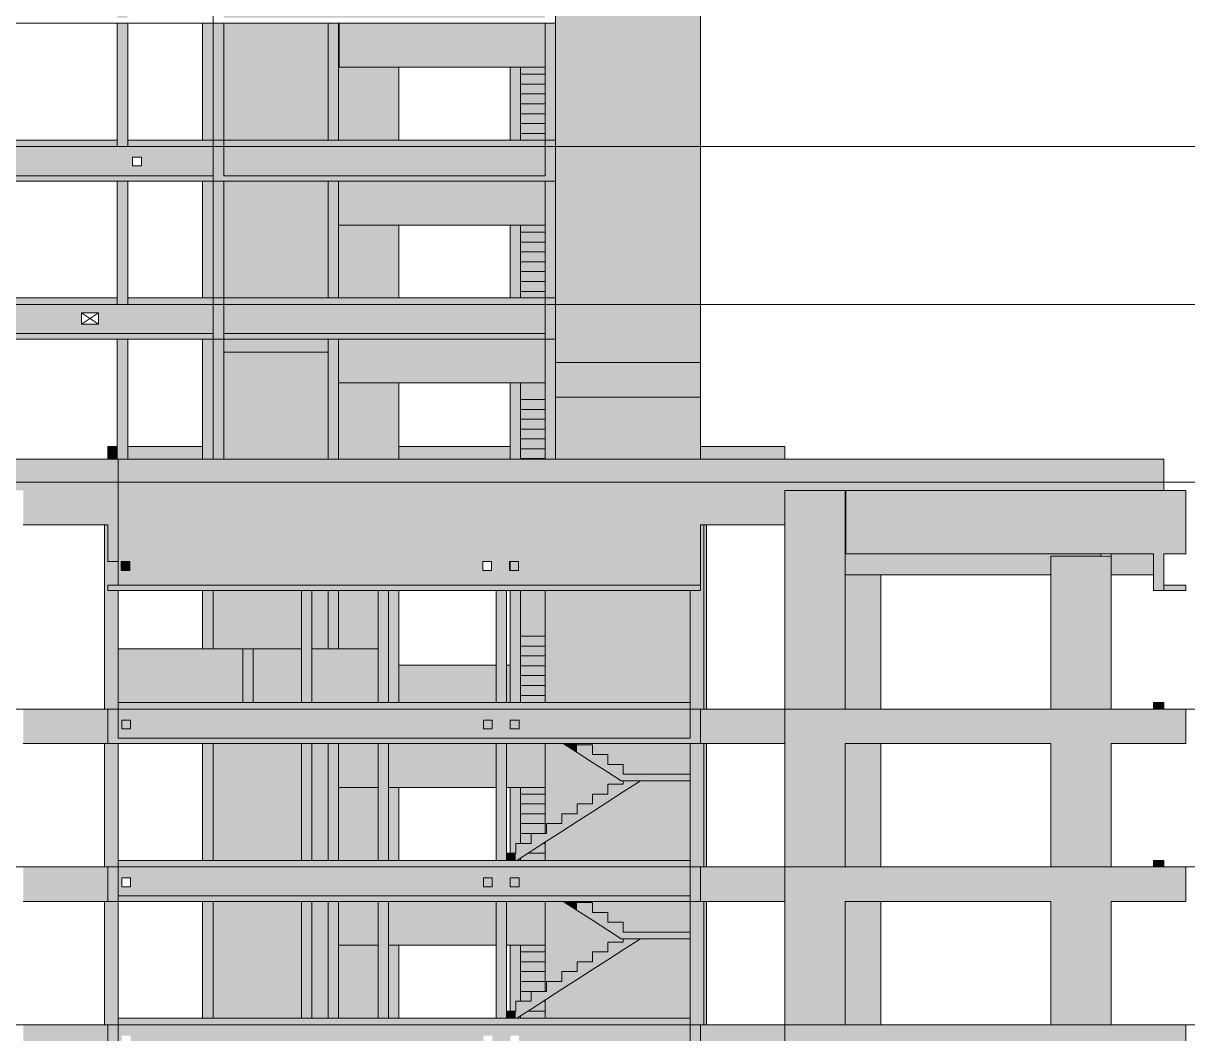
# Model space of a CAD drawing. Header units: centimetres. Extents: x -1095 to 23421, y -520 to 84300.
# Drawn here: x 13813 to 15937, y 75527 to 77370 of the extents above; entities that cross this region are included whole.
import ezdxf

# ---------------------------------------------------------------- set-up
doc = ezdxf.new("R2010")
doc.units = ezdxf.units.CM
doc.linetypes.add('Centro', pattern=[3.175, 0.635, -0.47625, 1.5875, -0.47625])
for name, color, linetype, lineweight in [('A-FLOR', 7, 'Continuous', 9), ('A-FLOR-LEVL', 7, 'Continuous', 9), ('A-GENM', 7, 'Continuous', 18), ('A-WALL', 7, 'Continuous', 9), ('S-BEAM', 7, 'Continuous', 9), ('S-COLS', 7, 'Continuous', 9), ('S-STRS', 7, 'Continuous', 9)]:
    doc.layers.add(name, color=color, linetype=linetype, lineweight=lineweight)

# ---------------------------------------------------------------- blocks, each defined once
blk = doc.blocks.new('PED_FURO_RETANGULAR_R04_2020 _INSTÂNCIA_ - FURO RET-4086664-CT501 - CORTE ESQ_ ATC')
at = {"layer": 'A-GENM', "lineweight": 9}
for p, q in [((-382.8, 76372), (-366.8, 76388)), ((-366.8, 76372), (-382.8, 76388))]:
    blk.add_line(p, q, dxfattribs=at)
blk = doc.blocks.new('PED_FURO_RETANGULAR_R04_2020 _INSTÂNCIA_ - FURO RET-3739772-CT501 - CORTE ESQ_ ATC')
at = {"layer": 'A-GENM', "lineweight": 9}
for p, q in [((-423.840367, 76821), (-454.840367, 76842)), ((-454.840367, 76821), (-423.840367, 76842))]:
    blk.add_line(p, q, dxfattribs=at)

msp = doc.modelspace()

# ---------------------------------------------------------------- hatches: boundary and pattern name
at = {"layer": 'A-FLOR', "true_color": 0xc0c0c0}
for points in [[(13254.74, 77082), (14159.74, 77082), (14159.24, 77092), (13254.74, 77092)], [(14178.74, 77082), (14764.74, 77082), (14764.74, 77092), (14178.74, 77092)], [(13573.24, 76794), (14159.74, 76794), (14159.24, 76804), (13254.74, 76804), (13254.74, 76794), (13415.7, 76794)], [(14764.74, 76794), (14764.74, 76804), (14178.74, 76804), (14178.74, 76794), (14733.02, 76794)], [(13967.24, 76335), (15048.24, 76335), (15048.24, 76345), (13967.24, 76345)], [(15933.24, 76335), (15933.24, 76345), (15893.24, 76345), (15893.24, 76335)], [(14498.24, 76056), (15029.24, 76056), (15029.24, 76066), (13986.24, 76066), (13986.24, 76056), (14479.24, 76056)], [(15029.24, 75768), (15029.24, 75778), (13986.24, 75778), (13986.24, 75768), (15015.3, 75768)]]:
    msp.add_hatch(color=9, dxfattribs=at).paths.add_polyline_path(points, flags=0)
at = {"layer": 'A-WALL', "true_color": 0xc0c0c0}
h = msp.add_hatch(color=9, dxfattribs=at)
h.paths.add_polyline_path([(15104.96, 76575), (15202.24, 76575), (15202.24, 76598), (15048.24, 76598), (15048.24, 76575)], flags=0)
h.paths.add_polyline_path([(14140.24, 76575), (14140.24, 76598), (14003.74, 76597.64), (14003.74, 76575), (14007.68, 76575)], flags=0)
h.paths.add_polyline_path([(14498.24, 76575), (14701.24, 76575), (14701.24, 76598), (14498.24, 76598), (14498.24, 76587.48)], flags=0)
at = {"layer": 'S-BEAM', "true_color": 0xc0c0c0}
h = msp.add_hatch(color=9, dxfattribs=at)
h.paths.add_polyline_path([(14498.24, 77370), (14498.23, 77370), (14389.51, 77370)], flags=0)
h.paths.add_polyline_path([(14356.64, 77380), (14764.74, 77380), (14764.74, 77445), (14178.74, 77445), (14178.74, 77380), (14250.24, 77380)], flags=0)
for points in [[(14498.24, 77290), (14764.74, 77290), (14764.74, 77370), (14389.51, 77370), (14389.51, 77290), (14416.82, 77290)], [(13984.74, 77092), (13984.74, 77157), (13313.74, 77157), (13313.74, 77092), (13980.27, 77092)], [(14178.74, 77082), (14178.74, 77157), (14159.74, 77157), (14159.74, 77082), (14168.45, 77082)], [(14178.74, 77092), (14764.74, 77092), (14764.74, 77157), (14178.74, 77157), (14178.74, 77118.76)], [(14783.74, 77082), (14783.74, 77157), (14764.74, 77157), (14764.74, 77082)], [(14764.74, 77002), (14764.74, 77082), (14388.24, 77082), (14388.24, 77002), (14740.61, 77002)], [(14159.24, 76804), (14159.74, 76804), (14159.24, 76869), (14003.74, 76869), (14003.74, 76804)], [(14175.21, 76794), (14178.74, 76794), (14178.74, 76869), (14159.74, 76869), (14159.74, 76794), (14168.45, 76794)], [(14733.02, 76804), (14764.74, 76804), (14764.74, 76869), (14178.74, 76869), (14178.74, 76804), (14544.83, 76804)], [(14769.75, 76794), (14783.74, 76794), (14783.74, 76869), (14764.74, 76869), (14764.74, 76794)], [(14369.24, 76770), (14369.24, 76794), (14178.74, 76794), (14178.74, 76770), (14356.64, 76770)], [(14498.24, 76714), (14764.74, 76714), (14764.74, 76794), (14388.24, 76794), (14388.24, 76714), (14444.13, 76714)], [(15029.24, 76688), (15029.24, 76751), (14783.74, 76751), (14783.74, 76688), (14921.21, 76688)], [(15048.24, 76688), (15048.24, 76751), (15029.24, 76751), (15029.24, 76688)], [(13984.74, 76575), (13984.74, 76598), (13967.24, 76598), (13967.24, 76575), (13980.27, 76575)], [(13967.24, 76455), (13967.24, 76518), (13986.24, 76518), (13986.24, 76575), (13141.24, 76575), (13141.24, 76518), (13813.24, 76518), (13813.24, 76455)], [(15048.24, 76455), (15202.24, 76455), (15202.24, 76575), (15048.24, 76575), (15048.24, 76518)], [(15313.51, 76402), (15313.51, 76518), (15874.24, 76518), (15874.24, 76575), (15202.24, 76575), (15202.24, 76518), (15312.24, 76518), (15312.24, 76402)], [(15874.24, 76518), (15893.24, 76518), (15893.24, 76575), (15874.24, 76575)], [(13986.24, 76388), (13986.24, 76518), (13967.24, 76518), (13967.24, 76388), (13980.27, 76388)], [(15893.24, 76402), (15933.24, 76402), (15933.24, 76518), (15313.51, 76518), (15313.51, 76402), (15874.24, 76402)], [(14007.68, 76372), (14007.68, 76388), (13991.68, 76388), (13991.68, 76372)], [(15377.24, 76364), (15453.74, 76364), (15453.74, 76402), (15312.24, 76402), (15312.24, 76364)], [(15687.24, 76364), (15687.24, 76398), (15778.24, 76398), (15778.24, 76402), (15453.74, 76402), (15453.74, 76364), (15485.78, 76364)], [(15874.24, 76364), (15874.24, 76402), (15797.24, 76402), (15797.24, 76364), (15862.15, 76364)], [(15893.24, 76335), (15893.24, 76402), (15874.24, 76402), (15874.24, 76335)], [(14213.74, 76131), (14232.74, 76131), (14232.74, 76229), (14213.74, 76229), (14213.74, 76215.67)], [(13967.24, 76056), (13967.24, 76119), (13813.24, 76119), (13813.24, 76056)], [(13980.27, 76056), (13986.24, 76056), (13986.24, 76119), (13967.24, 76119), (13967.24, 76056)], [(15048.24, 76056), (15048.24, 76119), (15029.24, 76119), (15029.24, 76056)], [(15109.4, 76056), (15202.24, 76056), (15202.24, 76119), (15048.24, 76119), (15048.24, 76056), (15059.24, 76056)], [(15312.24, 76056), (15687.24, 76056), (15687.24, 76119), (15312.24, 76119)], [(15797.24, 76056), (15933.24, 76056), (15933.24, 76119), (15797.24, 76119)], [(15893.24, 76119), (15893.24, 76131), (15874.24, 76131), (15874.24, 76119), (15884.8, 76119)], [(15893.24, 75831), (15893.24, 75843), (15874.24, 75843), (15874.24, 75831), (15884.8, 75831)], [(13967.24, 75768), (13967.24, 75831), (13813.24, 75831), (13813.24, 75768), (13858.04, 75768)], [(13986.24, 75768), (13986.24, 75831), (13967.24, 75831), (13967.24, 75768), (13980.27, 75768)], [(15029.24, 75768), (15048.24, 75768), (15048.24, 75831), (15029.24, 75831), (15029.24, 75776.4)], [(15171.44, 75768), (15202.24, 75768), (15202.24, 75831), (15048.24, 75831), (15048.24, 75768), (15109.4, 75768)], [(15312.24, 75768), (15687.24, 75768), (15687.24, 75831), (15312.24, 75831)], [(15797.24, 75768), (15933.24, 75768), (15933.24, 75831), (15797.24, 75831)], [(13967.24, 75480.01), (13967.24, 75543.01), (13813.24, 75543.01), (13813.24, 75480.01), (13858.04, 75480.01)], [(13986.24, 75480.01), (13986.24, 75543.01), (13967.24, 75543.01), (13967.24, 75480.01), (13980.27, 75480.01)], [(15048.24, 75480.01), (15048.24, 75543.01), (15029.24, 75543.01), (15029.24, 75480.01)], [(15109.4, 75480.01), (15202.24, 75480.01), (15202.24, 75543.01), (15048.24, 75543.01), (15048.24, 75480.01), (15079.41, 75480.01)], [(15485.78, 75480.01), (15687.24, 75480.01), (15687.24, 75543.01), (15312.24, 75543.01), (15312.24, 75480.01)], [(15933.24, 75480.01), (15933.24, 75543.01), (15797.24, 75543.01), (15797.24, 75480.01), (15828.04, 75480.01)]]:
    msp.add_hatch(color=9, dxfattribs=at).paths.add_polyline_path(points, flags=0)
h = msp.add_hatch(color=9, dxfattribs=at)
h.paths.add_polyline_path([(14012.62, 77092), (14159.74, 77092), (14159.24, 77157), (14003.74, 77157), (14003.74, 77092), (14006.91, 77092)], flags=0)
h.paths.add_polyline_path([(14028.6, 77110), (14012.6, 77110), (14012.6, 77126), (14028.6, 77126), (14028.6, 77118.76)], flags=0)
h = msp.add_hatch(color=9, dxfattribs=at)
h.paths.add_polyline_path([(13321.6, 76804), (13984.74, 76804), (13984.74, 76869), (13313.74, 76869), (13313.74, 76804)], flags=0)
h.paths.add_polyline_path([(13950.65, 76821), (13919.65, 76821), (13919.65, 76842), (13950.65, 76842), (13950.65, 76821.87)], flags=0)
h = msp.add_hatch(color=9, dxfattribs=at)
h.paths.add_polyline_path([(14369.24, 76345), (15048.24, 76345), (15048.24, 76575), (13986.24, 76575), (13986.24, 76345), (14356.64, 76345)], flags=0)
h.paths.add_polyline_path([(13991.68, 76372), (13991.68, 76388), (14007.68, 76388), (14007.68, 76372)], flags=0)
h.paths.add_polyline_path([(14700.19, 76372), (14700.19, 76388), (14716.19, 76388), (14716.19, 76372)], flags=0)
h.paths.add_polyline_path([(14667.19, 76372), (14651.19, 76372), (14651.19, 76388), (14667.19, 76388), (14667.19, 76375.51)], flags=0)
h = msp.add_hatch(color=9, dxfattribs=at)
h.paths.add_polyline_path([(14008.96, 76083), (14008.96, 76099), (13992.96, 76099), (13992.96, 76083), (13996.31, 76083)], flags=0)
h.paths.add_polyline_path([(14369.24, 76131), (14460.24, 76131), (14460.24, 76229), (14339.74, 76229), (14339.74, 76131), (14361.61, 76131)], flags=0)
h.paths.add_polyline_path([(14084.87, 76131), (14213.74, 76131), (14213.74, 76229), (13986.24, 76229), (13986.24, 76131), (14008.96, 76131)], flags=0)
h.paths.add_polyline_path([(14320.74, 76131), (14320.74, 76229), (14232.74, 76229), (14232.74, 76131)], flags=0)
h = msp.add_hatch(color=9, dxfattribs=at)
h.paths.add_polyline_path([(14672.71, 76131), (14675.74, 76131), (14675.74, 76199), (14498.24, 76199), (14498.24, 76131), (14668.46, 76131)], flags=0)
h.paths.add_polyline_path([(14701.24, 76131), (14701.24, 76199), (14694.74, 76199), (14694.74, 76131)], flags=0)
h = msp.add_hatch(color=9, dxfattribs=at)
h.paths.add_polyline_path([(13987.35, 76066), (15029.24, 76066), (15029.24, 76131), (13986.24, 76131), (13986.24, 76066)], flags=0)
h.paths.add_polyline_path([(14668.46, 76083), (14652.46, 76083), (14652.46, 76099), (14668.46, 76099)], flags=0)
h.paths.add_polyline_path([(14701.46, 76083), (14701.46, 76099), (14717.46, 76099), (14717.46, 76083)], flags=0)
h.paths.add_polyline_path([(13992.96, 76083), (13992.96, 76099), (14008.96, 76099), (14008.96, 76083)], flags=0)
h = msp.add_hatch(color=9, dxfattribs=at)
h.paths.add_polyline_path([(14460.24, 75976), (14460.24, 76056), (14388.24, 76056), (14388.24, 75976), (14410.06, 75976)], flags=0)
h.paths.add_polyline_path([(14675.74, 75976), (14675.74, 76056), (14479.24, 76056), (14479.24, 75976), (14544.83, 75976)], flags=0)
h.paths.add_polyline_path([(14764.74, 75976), (14764.74, 76056), (14694.74, 76056), (14694.74, 75976), (14733.02, 75976)], flags=0)
h.paths.add_polyline_path([(14717.46, 76083), (14717.46, 76099), (14701.46, 76099), (14701.46, 76083)], flags=0)
h.paths.add_polyline_path([(14652.46, 76083), (14668.46, 76083), (14668.46, 76099), (14652.46, 76099), (14652.46, 76084.2)], flags=0)
h = msp.add_hatch(color=9, dxfattribs=at)
h.paths.add_polyline_path([(13987.35, 75778), (15029.24, 75778), (15029.24, 75843), (13986.24, 75843), (13986.24, 75778)], flags=0)
h.paths.add_polyline_path([(14652.46, 75795), (14652.46, 75811), (14668.46, 75811), (14668.46, 75795)], flags=0)
h.paths.add_polyline_path([(14717.46, 75795), (14701.46, 75795), (14701.46, 75811), (14717.46, 75811)], flags=0)
h.paths.add_polyline_path([(13992.96, 75795), (13992.96, 75811), (14008.96, 75811), (14008.96, 75795)], flags=0)
h = msp.add_hatch(color=9, dxfattribs=at)
h.paths.add_polyline_path([(14460.24, 75688), (14460.24, 75768), (14388.24, 75768), (14388.24, 75688), (14410.06, 75688)], flags=0)
h.paths.add_polyline_path([(14764.74, 75688), (14764.74, 75768), (14694.74, 75768), (14694.74, 75688), (14740.61, 75688)], flags=0)
h.paths.add_polyline_path([(14479.24, 75688), (14675.74, 75688), (14675.74, 75768), (14479.24, 75768), (14479.24, 75750.76)], flags=0)
h.paths.add_polyline_path([(14717.46, 75795), (14717.46, 75811), (14701.46, 75811), (14701.46, 75795)], flags=0)
h.paths.add_polyline_path([(14652.46, 75795), (14668.46, 75795), (14668.46, 75811), (14652.46, 75811), (14652.46, 75796.2)], flags=0)
h = msp.add_hatch(color=9, dxfattribs=at)
h.paths.add_polyline_path([(14544.83, 75490.01), (15029.24, 75490.01), (15029.24, 75555.01), (13986.24, 75555.01), (13986.24, 75490.01), (14498.24, 75490.01)], flags=0)
h.paths.add_polyline_path([(14668.46, 75507.01), (14652.46, 75507.01), (14652.46, 75523.01), (14668.46, 75523.01)], flags=0)
h.paths.add_polyline_path([(14701.46, 75507.01), (14701.46, 75523.01), (14717.46, 75523.01), (14717.46, 75507.01)], flags=0)
h.paths.add_polyline_path([(13992.96, 75507.01), (13992.96, 75523.01), (14008.96, 75523.01), (14008.96, 75507.01)], flags=0)
at = {"layer": 'S-COLS', "true_color": 0xc0c0c0}
h = msp.add_hatch(color=9, dxfattribs=at)
h.paths.add_polyline_path([(13984.74, 77145), (14003.74, 77145), (14003.74, 77370), (13984.74, 77370), (13984.74, 77157)], flags=0)
h.paths.add_polyline_path([(13984.74, 77380), (14003.74, 77380.28), (14003.74, 77433), (13984.74, 77433)], flags=0)
for points in [[(14783.74, 77145), (15048.24, 77145), (15048.24, 77433), (14783.74, 77433), (14783.74, 77157)], [(14141.25, 77157), (14159.24, 77157), (14159.24, 77370), (14140.24, 77370), (14140.24, 77157)], [(14159.74, 77157), (14178.74, 77157), (14178.74, 77370), (14159.74, 77370), (14159.74, 77302.37)], [(14387.23, 77157), (14388.24, 77157), (14388.24, 77370), (14369.24, 77370), (14369.24, 77157)], [(14498.24, 77157), (14498.24, 77290), (14389.51, 77290), (14389.51, 77370), (14388.24, 77370), (14388.24, 77157), (14389.51, 77157)], [(14764.74, 77157), (14783.74, 77157), (14783.74, 77370), (14764.74, 77370), (14764.74, 77302.37)], [(14720.24, 77157), (14720.24, 77290), (14701.24, 77290), (14701.24, 77157), (14719.23, 77157)], [(14720.24, 77277), (14764.74, 77277), (14764.74, 77290), (14720.24, 77290)], [(14783.74, 76857), (15048.24, 76857), (15048.24, 77145), (14783.74, 77145), (14783.74, 76869)], [(14158.23, 76869), (14159.24, 76869), (14159.24, 77082), (14140.24, 77082), (14140.24, 76869)], [(14159.74, 76869), (14178.74, 76869), (14178.74, 77082), (14159.74, 77082), (14159.74, 76935.14)], [(14269.24, 76869), (14369.24, 76869), (14369.24, 77082), (14178.74, 77082), (14178.74, 76869), (14263.47, 76869)], [(14369.24, 76869), (14388.24, 76869), (14388.24, 77082), (14369.24, 77082), (14369.24, 76960.06)], [(14764.74, 76869), (14783.74, 76869), (14783.74, 77082), (14764.74, 77082), (14764.74, 76935.14)], [(14498.24, 76869), (14498.24, 77002), (14388.24, 77002), (14388.24, 76869)], [(14701.24, 76869), (14720.24, 76869), (14720.24, 77002), (14701.24, 77002), (14701.24, 76881)], [(14720.24, 76989), (14764.74, 76989), (14764.74, 77002), (14720.24, 77002)], [(14156.67, 76575), (14159.24, 76575), (14159.24, 76794), (14140.24, 76794), (14140.24, 76575)], [(14159.74, 76575), (14178.74, 76575), (14178.74, 76794), (14159.74, 76794), (14159.74, 76751.52)], [(14388.24, 76575), (14388.24, 76794), (14369.24, 76794), (14369.24, 76575)], [(14783.74, 76575), (14783.74, 76794), (14764.74, 76794), (14764.74, 76575), (14769.87, 76575)], [(14498.24, 76575), (14498.24, 76714), (14388.24, 76714), (14388.24, 76575)], [(14720.24, 76575), (14720.24, 76714), (14701.24, 76714), (14701.24, 76575), (14716.19, 76575)], [(14720.24, 76683.56), (14764.74, 76683.56), (14764.74, 76714), (14720.24, 76714)], [(15312.24, 76119), (15312.24, 76518), (15202.24, 76518), (15202.24, 76119)], [(13961.24, 76119), (13986.24, 76119), (13986.24, 76335), (13967.24, 76335), (13967.24, 76345), (13986.24, 76345), (13986.24, 76388), (13967.24, 76388), (13967.24, 76455), (13961.24, 76455), (13961.24, 76135.74)], [(15048.24, 76119), (15054.24, 76119), (15054.24, 76455), (15048.24, 76455), (15048.24, 76335), (15029.24, 76335), (15029.24, 76119)], [(15059.24, 76119), (15059.24, 76455), (15054.24, 76455), (15054.24, 76119)], [(15797.24, 76119), (15797.24, 76398), (15687.24, 76398), (15687.24, 76119)], [(15312.24, 76119), (15377.24, 76119), (15377.24, 76364), (15312.24, 76364), (15312.24, 76219.23)], [(14140.24, 76229), (14159.24, 76229), (14159.24, 76335), (14140.24, 76335)], [(14339.74, 76131), (14339.74, 76335), (14320.74, 76335), (14320.74, 76131), (14338.73, 76131)], [(14379.46, 76229), (14388.24, 76229), (14388.24, 76335), (14369.24, 76335), (14369.24, 76229)], [(14479.24, 76131), (14479.24, 76335), (14460.24, 76335), (14460.24, 76131), (14478.83, 76131)], [(14693.73, 76131), (14694.74, 76131), (14694.74, 76335), (14675.74, 76335), (14675.74, 76131)], [(14720.24, 76252), (14764.74, 76252), (14764.74, 76335), (14720.24, 76335)], [(14921.21, 76131), (15029.24, 76131), (15029.24, 76335), (14764.74, 76335), (14764.74, 76131), (14827.12, 76131)], [(15202.24, 75831), (15312.24, 75831), (15312.24, 76119), (15202.24, 76119)], [(15797.24, 75831), (15797.24, 76119), (15687.24, 76119), (15687.24, 75831)], [(13961.24, 75831), (13986.24, 75831), (13986.24, 76056), (13961.24, 76056), (13961.24, 75847.74)], [(14159.24, 75843), (14159.24, 76056), (14140.24, 76056), (14140.24, 75843), (14141.21, 75843)], [(14338.73, 75843), (14339.74, 75843), (14339.74, 76056), (14320.74, 76056), (14320.74, 75843)], [(14387.27, 75843), (14388.24, 75843), (14388.24, 76056), (14369.24, 76056), (14369.24, 75843)], [(14460.24, 75843), (14479.24, 75843), (14479.24, 76056), (14460.24, 76056), (14460.24, 75976)], [(14693.73, 75843), (14694.74, 75843), (14694.74, 76056), (14675.74, 76056), (14675.74, 75843)], [(15048.24, 75831), (15054.24, 75831), (15054.24, 76056), (15029.24, 76056), (15029.24, 75831)], [(15059.24, 75831), (15059.24, 76056), (15054.24, 76056), (15054.24, 75831)], [(15312.24, 75831), (15377.24, 75831), (15377.24, 76056), (15312.24, 76056), (15312.24, 75963.95)], [(14720.24, 75964), (14764.74, 75964), (14764.74, 75976), (14720.24, 75976)], [(15312.24, 75543.01), (15312.24, 75831), (15202.24, 75831), (15202.24, 75543.01)], [(15687.24, 75543.01), (15797.24, 75543.01), (15797.24, 75831), (15687.24, 75831), (15687.24, 75649.83)], [(13961.24, 75543.01), (13986.24, 75543.01), (13986.24, 75768), (13961.24, 75768), (13961.24, 75559.74)], [(14140.24, 75555.01), (14159.24, 75555.01), (14159.24, 75768), (14140.24, 75768), (14140.24, 75649.83)], [(14320.74, 75555.01), (14339.74, 75555.01), (14339.74, 75768), (14320.74, 75768), (14320.74, 75606.97)], [(14387.23, 75555.01), (14388.24, 75555.01), (14388.24, 75768), (14369.24, 75768), (14369.24, 75555.01)], [(14460.24, 75555.01), (14479.24, 75555.01), (14479.24, 75768), (14460.24, 75768), (14460.24, 75649.83)], [(14675.74, 75555.01), (14694.74, 75555.01), (14694.74, 75768), (14675.74, 75768), (14675.74, 75649.83)], [(15029.24, 75543.01), (15054.24, 75543.01), (15054.24, 75768), (15029.24, 75768), (15029.24, 75555.01)], [(15054.24, 75543.01), (15059.24, 75543.01), (15059.24, 75768), (15054.24, 75768), (15054.24, 75580.5)], [(15312.24, 75543.01), (15377.24, 75543.01), (15377.24, 75768), (15312.24, 75768), (15312.24, 75649.83)], [(14720.24, 75676), (14764.74, 75676), (14764.74, 75688), (14720.24, 75688)], [(15202.24, 75255.01), (15312.24, 75255.01), (15312.24, 75543.01), (15202.24, 75543.01)], [(15797.24, 75255.01), (15797.24, 75543.01), (15687.24, 75543.01), (15687.24, 75255.01)]]:
    msp.add_hatch(color=9, dxfattribs=at).paths.add_polyline_path(points, flags=0)
h = msp.add_hatch(color=9, dxfattribs=at)
h.paths.add_polyline_path([(14159.24, 77157), (14159.74, 77157), (14159.24, 77302.37)], flags=0)
h.paths.add_polyline_path([(14178.74, 77157), (14369.24, 77157), (14369.24, 77370), (14178.74, 77370)], flags=0)
h = msp.add_hatch(color=9, dxfattribs=at)
h.paths.add_polyline_path([(14003.74, 76857), (14003.74, 77082), (13984.74, 77082), (13984.74, 76857)], flags=0)
h.paths.add_polyline_path([(14003.74, 77092), (14003.74, 77145), (13984.74, 77145), (13984.74, 77092)], flags=0)
h = msp.add_hatch(color=9, dxfattribs=at)
h.paths.add_polyline_path([(13984.74, 76575), (14003.74, 76575), (14003.74, 76794), (13984.74, 76794), (13984.74, 76598)], flags=0)
h.paths.add_polyline_path([(13984.74, 76804), (14003.74, 76804), (14003.74, 76857), (13984.74, 76857), (13984.74, 76821)], flags=0)
h = msp.add_hatch(color=9, dxfattribs=at)
h.paths.add_polyline_path([(14921.21, 76575), (15048.24, 76575), (15048.24, 76688), (14783.74, 76688), (14783.74, 76575), (14841.56, 76575)], flags=0)
h.paths.add_polyline_path([(14881.24, 76751), (15048.24, 76751.52), (15048.24, 76857), (14783.74, 76857), (14783.74, 76751)], flags=0)
h = msp.add_hatch(color=9, dxfattribs=at)
h.paths.add_polyline_path([(14159.24, 76575), (14159.74, 76575), (14159.24, 76751.52)], flags=0)
h.paths.add_polyline_path([(14250.24, 76575), (14369.24, 76575), (14369.24, 76770), (14178.74, 76770), (14178.74, 76575)], flags=0)
h = msp.add_hatch(color=9, dxfattribs=at)
h.paths.add_polyline_path([(14701.24, 76131), (14720.24, 76131), (14720.24, 76335), (14701.24, 76335), (14701.24, 76199)], flags=0)
h.paths.add_polyline_path([(14716.19, 76372), (14716.19, 76388), (14701.24, 76388), (14701.24, 76372), (14706.54, 76372)], flags=0)
h = msp.add_hatch(color=9, dxfattribs=at)
h.paths.add_polyline_path([(14320.74, 76229), (14320.74, 76335), (14159.24, 76335), (14159.24, 76229), (14250.24, 76229)], flags=0)
h.paths.add_polyline_path([(14356.64, 76229), (14369.24, 76229), (14369.24, 76335), (14339.74, 76335), (14339.74, 76229)], flags=0)
h = msp.add_hatch(color=9, dxfattribs=at)
h.paths.add_polyline_path([(14479.24, 76131), (14498.24, 76131), (14498.24, 76335), (14479.24, 76335), (14479.24, 76200.68)], flags=0)
h.paths.add_polyline_path([(14388.24, 76229), (14460.24, 76229), (14460.24, 76335), (14388.24, 76335), (14388.24, 76314.32)], flags=0)
h = msp.add_hatch(color=9, dxfattribs=at)
h.paths.add_polyline_path([(14159.24, 75843), (14320.74, 75843), (14320.74, 76056), (14159.24, 76056), (14159.24, 76017.06)], flags=0)
h.paths.add_polyline_path([(14339.74, 75843), (14369.24, 75843), (14369.24, 76056), (14339.74, 76056), (14339.74, 75912.2)], flags=0)
h = msp.add_hatch(color=9, dxfattribs=at)
h.paths.add_polyline_path([(14764.74, 75843), (15029.24, 75843), (15029.24, 75988), (14938.77, 75988), (14764.74, 75876.13), (14764.74, 75859.73)], flags=0)
h.paths.add_polyline_path([(14767.24, 75892), (14767.24, 75910), (14795.24, 75910), (14795.24, 75928), (14823.24, 75928), (14823.24, 75946), (14851.24, 75946), (14851.24, 75964), (14879.24, 75964), (14879.24, 75982), (14907.24, 75982), (14907.24, 75988), (14903.72, 75988), (14797.94, 76056), (14764.74, 76056), (14764.74, 75892)], flags=0)
h.paths.add_polyline_path([(15029.24, 76000), (15029.24, 76056), (14823.24, 76056), (14823.24, 76054), (14851.24, 76054), (14851.24, 76036), (14879.24, 76036), (14879.24, 76018), (14907.24, 76018), (14907.24, 76000), (15001.79, 76000)], flags=0)
h = msp.add_hatch(color=9, dxfattribs=at)
h.paths.add_polyline_path([(14388.24, 75843), (14460.24, 75843), (14460.24, 75976), (14388.24, 75976), (14388.24, 75953.64)], flags=0)
h.paths.add_polyline_path([(14479.24, 75843), (14498.24, 75843), (14498.24, 75976), (14479.24, 75976)], flags=0)
h = msp.add_hatch(color=9, dxfattribs=at)
h.paths.add_polyline_path([(14720.24, 75843), (14720.24, 75847.52), (14713.21, 75843), (14719.23, 75843)], flags=0)
h.paths.add_polyline_path([(14701.24, 75856), (14711.24, 75856), (14711.24, 75874), (14720.24, 75874), (14720.24, 75976), (14701.24, 75976), (14701.24, 75859.73)], flags=0)
h = msp.add_hatch(color=9, dxfattribs=at)
h.paths.add_polyline_path([(14159.24, 75555.01), (14320.74, 75555.01), (14320.74, 75768), (14159.24, 75768), (14159.24, 75649.83)], flags=0)
h.paths.add_polyline_path([(14339.74, 75555.01), (14369.24, 75555.01), (14369.24, 75768), (14339.74, 75768), (14339.74, 75624.2)], flags=0)
h = msp.add_hatch(color=9, dxfattribs=at)
h.paths.add_polyline_path([(14764.74, 75555.01), (15029.24, 75555.01), (15029.24, 75700), (14938.77, 75700), (14764.74, 75588.13), (14764.74, 75571.74)], flags=0)
h.paths.add_polyline_path([(14764.74, 75604), (14767.24, 75604), (14767.24, 75622), (14795.24, 75622), (14795.24, 75640), (14823.24, 75640), (14823.24, 75658), (14851.24, 75658), (14851.24, 75676), (14879.24, 75676), (14879.24, 75694), (14907.24, 75694), (14907.24, 75700), (14903.72, 75700), (14797.94, 75768), (14764.74, 75768), (14764.74, 75607.74)], flags=0)
h.paths.add_polyline_path([(14964.62, 75712), (15029.24, 75712), (15029.24, 75768), (14823.24, 75768), (14823.24, 75766), (14851.24, 75766), (14851.24, 75748), (14879.24, 75748), (14879.24, 75730), (14907.24, 75730), (14907.24, 75712), (14921.21, 75712)], flags=0)
h = msp.add_hatch(color=9, dxfattribs=at)
h.paths.add_polyline_path([(14460.24, 75555.01), (14460.24, 75688), (14388.24, 75688), (14388.24, 75555.01)], flags=0)
h.paths.add_polyline_path([(14498.24, 75555.01), (14498.24, 75688), (14479.24, 75688), (14479.24, 75555.01)], flags=0)
h = msp.add_hatch(color=9, dxfattribs=at)
h.paths.add_polyline_path([(14717.46, 75555.01), (14720.24, 75555.01), (14720.24, 75559.52), (14713.21, 75555.01)], flags=0)
h.paths.add_polyline_path([(14701.46, 75568), (14711.24, 75568), (14711.24, 75586), (14720.24, 75586), (14720.24, 75688), (14701.24, 75688), (14701.24, 75568)], flags=0)
at = {"layer": 'S-STRS', "true_color": 0xc0c0c0}
for points in [[(14764.74, 77259), (14764.74, 77277), (14720.24, 77277), (14720.24, 77259), (14733.02, 77259)], [(14733.02, 77241), (14764.74, 77241), (14764.74, 77259), (14720.24, 77259), (14720.24, 77241)], [(14733.02, 77223), (14764.74, 77223), (14764.74, 77241), (14720.24, 77241), (14720.24, 77223)], [(14733.02, 77205), (14764.74, 77205), (14764.74, 77223), (14720.24, 77223), (14720.24, 77205)], [(14733.02, 77187), (14764.74, 77187), (14764.74, 77205), (14720.24, 77205), (14720.24, 77187)], [(14733.02, 77169), (14764.74, 77169), (14764.74, 77187), (14720.24, 77187), (14720.24, 77169)], [(14733.02, 77157), (14764.74, 77157), (14764.74, 77169), (14720.24, 77169), (14720.24, 77157)], [(14764.74, 76971), (14764.74, 76989), (14720.24, 76989), (14720.24, 76971), (14733.02, 76971)], [(14720.24, 76953), (14764.74, 76953), (14764.74, 76971), (14720.24, 76971)], [(14733.02, 76935), (14764.74, 76935.14), (14764.74, 76953), (14720.24, 76953), (14720.24, 76935)], [(14733.02, 76917), (14764.74, 76917), (14764.74, 76935), (14720.24, 76935), (14720.24, 76917)], [(14733.02, 76899), (14764.74, 76899), (14764.74, 76917), (14720.24, 76917), (14720.24, 76899)], [(14733.02, 76881), (14764.74, 76881), (14764.74, 76899), (14720.24, 76899), (14720.24, 76881)], [(14733.02, 76869), (14764.74, 76869), (14764.74, 76881), (14720.24, 76881), (14720.24, 76869)], [(14764.74, 76665.61), (14764.74, 76683.56), (14720.24, 76683.56), (14720.24, 76665.61), (14733.02, 76665.61)], [(14733.02, 76647.67), (14764.74, 76647.67), (14764.74, 76665.61), (14720.24, 76665.61), (14720.24, 76647.67)], [(14733.02, 76629.72), (14764.74, 76629.72), (14764.74, 76647.67), (14720.24, 76647.67), (14720.24, 76629.72)], [(14733.02, 76611.78), (14764.74, 76611.78), (14764.74, 76629.72), (14720.24, 76629.72), (14720.24, 76611.78)], [(14720.24, 76593.83), (14764.74, 76593.83), (14764.74, 76611.78), (14720.24, 76611.78)], [(14764.74, 76575.89), (14764.74, 76593.83), (14720.24, 76593.83), (14720.24, 76575.89), (14733.02, 76575.89)], [(14764.74, 76575), (14764.74, 76575.89), (14720.24, 76575.89), (14720.24, 76575), (14733.02, 76575)], [(14720.24, 76234), (14764.74, 76234), (14764.74, 76252), (14720.24, 76252)], [(14764.74, 76216), (14764.74, 76234), (14720.24, 76234), (14720.24, 76216), (14733.02, 76216)], [(14764.74, 76198), (14764.74, 76216), (14720.24, 76216), (14720.24, 76198), (14733.02, 76198)], [(14764.74, 76180), (14764.74, 76198), (14720.24, 76198), (14720.24, 76180), (14756.48, 76180)], [(14764.74, 76162), (14764.74, 76180), (14720.24, 76180), (14720.24, 76162), (14745.79, 76162)], [(14764.74, 76144), (14764.74, 76162), (14720.24, 76162), (14720.24, 76144), (14735.09, 76144)], [(14727.37, 76131), (14764.74, 76131), (14764.74, 76144), (14720.24, 76144), (14720.24, 76131)], [(14823.24, 76039.73), (14823.24, 76056), (14797.94, 76056), (14801.05, 76054)], [(14851.24, 76021.73), (14851.24, 76054), (14823.24, 76054), (14823.24, 76039.73), (14827.12, 76037.24)], [(14879.24, 76003.73), (14879.24, 76036), (14851.24, 76036), (14851.24, 76021.73), (14858.51, 76017.06)], [(14903.72, 75988), (14907.24, 75988), (14907.24, 76018), (14879.24, 76018), (14879.24, 76003.73), (14885.05, 76000)], [(14995.91, 75988), (15029.24, 75988), (15029.24, 76000), (14907.24, 76000), (14907.24, 75988), (14989.24, 75988)], [(14907.24, 75967.73), (14938.77, 75988), (14907.24, 75988), (14907.24, 75982)], [(14764.74, 75946), (14764.74, 75964), (14720.24, 75964), (14720.24, 75946), (14733.02, 75946)], [(14851.24, 75931.73), (14879.24, 75949.73), (14879.24, 75964), (14851.24, 75964), (14851.24, 75946)], [(14879.24, 75949.73), (14907.24, 75967.73), (14907.24, 75982), (14879.24, 75982), (14879.24, 75964)], [(14733.02, 75928), (14764.74, 75928), (14764.74, 75946), (14720.24, 75946), (14720.24, 75928)], [(14823.24, 75913.73), (14851.24, 75931.73), (14851.24, 75946), (14823.24, 75946), (14823.24, 75928)], [(14733.02, 75910), (14764.74, 75910), (14764.74, 75928), (14720.24, 75928), (14720.24, 75910)], [(14795.24, 75895.73), (14823.24, 75913.73), (14823.24, 75928), (14795.24, 75928), (14795.24, 75910)], [(14733.02, 75892), (14764.74, 75892), (14764.74, 75910), (14720.24, 75910), (14720.24, 75892)], [(14767.24, 75877.73), (14795.24, 75895.73), (14795.24, 75910), (14767.24, 75910), (14767.24, 75892)], [(14739.24, 75859.73), (14767.24, 75877.73), (14767.24, 75892), (14739.24, 75892), (14739.24, 75874)], [(14713.21, 75843), (14739.24, 75859.73), (14739.24, 75874), (14711.24, 75874), (14711.24, 75843)], [(14739.24, 75856), (14764.74, 75856), (14764.74, 75874), (14761.43, 75874), (14733.43, 75856)], [(14701.24, 75843), (14711.24, 75843), (14711.24, 75856), (14694.74, 75856), (14694.74, 75843)], [(14720.24, 75843), (14764.74, 75843), (14764.74, 75856), (14733.02, 75855.74), (14720.24, 75847.52)], [(14823.24, 75751.74), (14823.24, 75768), (14797.94, 75768)], [(14851.24, 75733.74), (14851.24, 75766), (14823.24, 75766), (14823.24, 75751.74), (14827.12, 75749.24)], [(14879.24, 75715.74), (14879.24, 75748), (14851.24, 75748), (14851.24, 75733.74), (14856.47, 75730.37)], [(14903.72, 75700), (14907.24, 75700), (14907.24, 75730), (14879.24, 75730), (14879.24, 75715.74), (14885.05, 75712)], [(14921.21, 75700), (15029.24, 75700), (15029.24, 75712), (14907.24, 75712), (14907.24, 75700)], [(14879.24, 75661.74), (14907.24, 75679.74), (14907.24, 75694), (14879.24, 75694), (14879.24, 75676)], [(14907.24, 75679.74), (14938.77, 75700), (14907.24, 75700), (14907.24, 75694)], [(14764.74, 75658), (14764.74, 75676), (14720.24, 75676), (14720.24, 75658), (14733.02, 75658)], [(14851.24, 75643.74), (14879.24, 75661.74), (14879.24, 75676), (14851.24, 75676), (14851.24, 75649.83)], [(14764.74, 75640), (14764.74, 75658), (14720.24, 75658), (14720.24, 75640), (14733.02, 75640)], [(14823.24, 75625.74), (14851.24, 75643.74), (14851.24, 75658), (14823.24, 75658), (14823.24, 75640)], [(14733.02, 75622), (14764.74, 75622), (14764.74, 75640), (14720.24, 75640), (14720.24, 75622)], [(14795.24, 75607.74), (14823.24, 75625.74), (14823.24, 75640), (14795.24, 75640), (14795.24, 75622)], [(14733.02, 75604), (14764.74, 75604), (14764.74, 75622), (14720.24, 75622), (14720.24, 75604)], [(14739.24, 75571.74), (14767.24, 75589.74), (14767.24, 75604), (14739.24, 75604), (14739.24, 75586)], [(14767.24, 75589.74), (14795.24, 75607.74), (14795.24, 75622), (14767.24, 75622), (14767.24, 75604)], [(14711.24, 75555.01), (14713.21, 75555.01), (14739.24, 75571.74), (14739.24, 75586), (14711.24, 75586), (14711.24, 75568)], [(14746.57, 75568), (14764.74, 75568), (14764.74, 75586), (14761.43, 75586), (14733.43, 75568), (14739.24, 75568)], [(14708.76, 75555.01), (14711.24, 75555.01), (14711.24, 75568), (14694.74, 75568), (14694.74, 75555.01), (14701.46, 75555.01)], [(14720.24, 75555.01), (14764.74, 75555.01), (14764.74, 75568), (14733.02, 75567.74), (14720.24, 75559.52)]]:
    msp.add_hatch(color=9, dxfattribs=at).paths.add_polyline_path(points, flags=0)
h = msp.add_hatch(color=9, dxfattribs=at)
h.paths.add_polyline_path([(14739.24, 75874), (14739.24, 75892), (14720.24, 75892), (14720.24, 75874), (14733.02, 75874)], flags=0)
h.paths.add_polyline_path([(14761.43, 75874), (14764.74, 75874), (14764.74, 75876.13)], flags=0)
h = msp.add_hatch(color=9, dxfattribs=at)
h.paths.add_polyline_path([(14733.02, 75586), (14739.24, 75586), (14739.24, 75604), (14720.24, 75604), (14720.24, 75586)], flags=0)
h.paths.add_polyline_path([(14764.74, 75586), (14764.74, 75588.13), (14761.43, 75586)], flags=0)

# ---------------------------------------------------------------- linework, layer by layer
at = {"layer": 'A-FLOR'}
for p, q in [((14159.74, 77370), (13254.74, 77370)), ((14764.74, 77370), (14178.74, 77370)), ((13254.74, 77092), (14159.74, 77092)), ((14178.74, 77092), (14764.74, 77092)), ((14159.74, 77082), (13254.74, 77082)), ((14764.74, 77082), (14178.74, 77082)), ((13254.74, 76804), (14159.74, 76804)), ((14159.74, 76794), (13254.74, 76794)), ((14178.74, 76804), (14764.74, 76804)), ((14178.74, 76804), (14178.74, 76794)), ((14764.74, 76794), (14178.74, 76794)), ((14764.74, 76804), (14764.74, 76794)), ((13967.24, 76345), (15048.24, 76345)), ((13967.24, 76335), (13967.24, 76345)), ((15048.24, 76345), (15048.24, 76335)), ((15893.24, 76345), (15933.24, 76345)), ((15933.24, 76345), (15933.24, 76335)), ((15048.24, 76335), (13967.24, 76335)), ((15933.24, 76335), (15893.24, 76335)), ((13986.24, 76066), (15029.24, 76066)), ((15029.24, 76056), (13986.24, 76056)), ((13986.24, 75778), (15029.24, 75778)), ((15029.24, 75768), (13986.24, 75768))]:
    msp.add_line(p, q, dxfattribs=at)
at = {"layer": 'A-FLOR-LEVL', "linetype": 'Centro'}
for p, q in [((12850.49, 77145), (16649.08, 77145)), ((12850.49, 76857), (16649.08, 76857)), ((12850.49, 76533), (16649.08, 76533)), ((12850.49, 76119), (16649.08, 76119)), ((12850.49, 75831), (16649.08, 75831)), ((12850.49, 75543.01), (16649.08, 75543.01))]:
    msp.add_line(p, q, dxfattribs=at)
at = {"layer": 'A-WALL'}
for p, q in [((14140.24, 76598), (14003.74, 76598)), ((14701.24, 76598), (14498.24, 76598)), ((15202.24, 76598), (15048.24, 76598)), ((15202.24, 76575), (15202.24, 76598))]:
    msp.add_line(p, q, dxfattribs=at)
at = {"layer": 'S-BEAM'}
for p, q in [((14159.74, 77445), (14159.74, 77370)), ((14783.74, 77370), (14783.74, 77445)), ((14159.74, 77370), (14178.74, 77370)), ((14389.51, 77290), (14389.51, 77370)), ((14764.74, 77370), (14783.74, 77370)), ((14389.51, 77290), (14764.74, 77290)), ((13313.74, 77157), (13984.74, 77157)), ((13984.74, 77157), (13984.74, 77145)), ((14003.74, 77157), (14003.74, 77145)), ((14003.74, 77157), (14159.74, 77157)), ((14178.74, 77157), (14159.74, 77157)), ((14159.74, 77157), (14159.74, 77082)), ((14178.74, 77157), (14764.74, 77157)), ((14178.74, 77092), (14178.74, 77157)), ((14783.74, 77157), (14764.74, 77157)), ((14764.74, 77157), (14764.74, 77092)), ((14783.74, 77082), (14783.74, 77157)), ((14012.6, 77126), (14028.6, 77126)), ((14012.6, 77110), (14012.6, 77126)), ((14028.6, 77110), (14012.6, 77110)), ((14028.6, 77126), (14028.6, 77110)), ((14159.74, 77082), (14178.74, 77082)), ((14764.74, 77082), (14783.74, 77082)), ((14388.24, 77002), (14764.74, 77002)), ((13984.74, 76869), (13313.74, 76869)), ((13984.74, 76869), (13984.74, 76857)), ((14003.74, 76869), (14159.74, 76869)), ((14003.74, 76869), (14003.74, 76857)), ((14178.74, 76869), (14159.74, 76869)), ((14159.74, 76869), (14159.74, 76794)), ((14178.74, 76869), (14764.74, 76869)), ((14178.74, 76804), (14178.74, 76869)), ((14783.74, 76869), (14764.74, 76869)), ((14764.74, 76869), (14764.74, 76804)), ((14783.74, 76794), (14783.74, 76869)), ((13919.65, 76842), (13950.65, 76842)), ((13919.65, 76821), (13919.65, 76842)), ((13950.65, 76842), (13950.65, 76821)), ((13950.65, 76821), (13919.65, 76821)), ((14159.24, 76794), (14159.24, 76770)), ((14159.74, 76794), (14178.74, 76794)), ((14178.74, 76794), (14178.74, 76804)), ((14369.24, 76770), (14369.24, 76794)), ((14764.74, 76804), (14764.74, 76794)), ((14764.74, 76794), (14783.74, 76794)), ((14178.74, 76770), (14369.24, 76770)), ((14783.74, 76751), (15029.24, 76751)), ((15029.24, 76751), (15048.24, 76751)), ((15048.24, 76751), (15048.24, 76688)), ((14388.24, 76714), (14764.74, 76714)), ((15029.24, 76688), (14783.74, 76688)), ((15048.24, 76688), (15029.24, 76688)), ((13984.74, 76598), (13967.24, 76598)), ((13967.24, 76598), (13967.24, 76575)), ((13141.24, 76575), (13986.24, 76575)), ((13986.24, 76575), (15048.24, 76575)), ((13986.24, 76575), (13986.24, 76345)), ((13986.24, 76518), (13986.24, 76575)), ((15048.24, 76575), (15202.24, 76575)), ((15202.24, 76575), (15874.24, 76575)), ((15874.24, 76575), (15893.24, 76575)), ((15893.24, 76575), (15893.24, 76518)), ((13986.24, 76388), (13986.24, 76518)), ((15313.51, 76402), (15313.51, 76518)), ((15313.51, 76518), (15933.24, 76518)), ((15933.24, 76518), (15933.24, 76402)), ((13967.24, 76455), (13813.24, 76455)), ((13967.24, 76455), (13967.24, 76388)), ((15048.24, 76345), (15048.24, 76455)), ((15048.24, 76455), (15202.24, 76455)), ((13967.24, 76388), (13986.24, 76388)), ((13991.68, 76388), (14007.68, 76388)), ((13991.68, 76372), (13991.68, 76388)), ((14007.68, 76388), (14007.68, 76372)), ((14651.19, 76388), (14667.19, 76388)), ((14651.19, 76372), (14651.19, 76388)), ((14667.19, 76388), (14667.19, 76372)), ((14700.19, 76388), (14716.19, 76388)), ((14700.19, 76372), (14700.19, 76388)), ((14716.19, 76388), (14716.19, 76372)), ((15312.24, 76402), (15313.51, 76402)), ((15313.51, 76402), (15874.24, 76402)), ((15778.24, 76402), (15778.24, 76398)), ((15797.24, 76402), (15797.24, 76398)), ((15874.24, 76335), (15874.24, 76402)), ((15893.24, 76402), (15933.24, 76402)), ((15893.24, 76402), (15893.24, 76335)), ((14007.68, 76372), (13991.68, 76372)), ((14667.19, 76372), (14651.19, 76372)), ((14716.19, 76372), (14700.19, 76372)), ((15312.24, 76364), (15453.74, 76364)), ((15453.74, 76364), (15687.24, 76364)), ((15797.24, 76364), (15874.24, 76364)), ((15893.24, 76335), (15874.24, 76335)), ((13986.24, 76229), (14213.74, 76229)), ((14232.74, 76229), (14213.74, 76229)), ((14213.74, 76229), (14213.74, 76131)), ((14232.74, 76229), (14320.74, 76229)), ((14232.74, 76131), (14232.74, 76229)), ((14339.74, 76229), (14460.24, 76229)), ((14498.24, 76199), (14675.74, 76199)), ((14694.74, 76199), (14701.24, 76199)), ((13813.24, 76119), (13967.24, 76119)), ((13986.24, 76119), (13967.24, 76119)), ((13967.24, 76119), (13967.24, 76056)), ((13986.24, 76119), (13986.24, 76131)), ((13986.24, 76131), (15029.24, 76131)), ((13986.24, 76066), (13986.24, 76119)), ((15029.24, 76131), (15029.24, 76119)), ((15048.24, 76119), (15029.24, 76119)), ((15029.24, 76119), (15029.24, 76066)), ((15048.24, 76056), (15048.24, 76119)), ((15048.24, 76119), (15202.24, 76119)), ((15312.24, 76119), (15687.24, 76119)), ((15797.24, 76119), (15933.24, 76119)), ((15893.24, 76131), (15874.24, 76131)), ((15874.24, 76131), (15874.24, 76119)), ((15893.24, 76119), (15893.24, 76131)), ((15933.24, 76119), (15933.24, 76056)), ((13992.96, 76099), (14008.96, 76099)), ((13992.96, 76083), (13992.96, 76099)), ((14008.96, 76099), (14008.96, 76083)), ((14652.46, 76099), (14668.46, 76099)), ((14652.46, 76083), (14652.46, 76099)), ((14668.46, 76099), (14668.46, 76083)), ((14701.46, 76099), (14717.46, 76099)), ((14701.46, 76083), (14701.46, 76099)), ((14717.46, 76099), (14717.46, 76083)), ((14008.96, 76083), (13992.96, 76083)), ((14668.46, 76083), (14652.46, 76083)), ((14717.46, 76083), (14701.46, 76083)), ((13813.24, 76056), (13967.24, 76056)), ((13967.24, 76056), (13986.24, 76056)), ((15029.24, 76056), (15048.24, 76056)), ((15048.24, 76056), (15202.24, 76056)), ((15312.24, 76056), (15687.24, 76056)), ((15797.24, 76056), (15933.24, 76056)), ((14388.24, 75976), (14460.24, 75976)), ((14479.24, 75976), (14675.74, 75976)), ((14694.74, 75976), (14764.74, 75976)), ((13986.24, 75831), (13986.24, 75843)), ((13986.24, 75843), (15029.24, 75843)), ((15029.24, 75843), (15029.24, 75831)), ((15893.24, 75843), (15874.24, 75843)), ((15874.24, 75843), (15874.24, 75831)), ((15893.24, 75831), (15893.24, 75843)), ((13813.24, 75831), (13967.24, 75831)), ((13986.24, 75831), (13967.24, 75831)), ((13967.24, 75831), (13967.24, 75768)), ((13986.24, 75778), (13986.24, 75831)), ((15048.24, 75831), (15029.24, 75831)), ((15029.24, 75831), (15029.24, 75778)), ((15048.24, 75768), (15048.24, 75831)), ((15048.24, 75831), (15202.24, 75831)), ((15312.24, 75831), (15687.24, 75831)), ((15797.24, 75831), (15933.24, 75831)), ((15933.24, 75831), (15933.24, 75768)), ((13992.96, 75811), (14008.96, 75811)), ((13992.96, 75795), (13992.96, 75811)), ((14008.96, 75795), (13992.96, 75795)), ((14008.96, 75811), (14008.96, 75795)), ((14652.46, 75811), (14668.46, 75811)), ((14652.46, 75795), (14652.46, 75811)), ((14668.46, 75795), (14652.46, 75795)), ((14668.46, 75811), (14668.46, 75795)), ((14701.46, 75811), (14717.46, 75811)), ((14701.46, 75795), (14701.46, 75811)), ((14717.46, 75795), (14701.46, 75795)), ((14717.46, 75811), (14717.46, 75795)), ((13986.24, 75768), (13986.24, 75778)), ((15029.24, 75778), (15029.24, 75768)), ((13813.24, 75768), (13967.24, 75768)), ((13967.24, 75768), (13986.24, 75768)), ((15029.24, 75768), (15048.24, 75768)), ((15048.24, 75768), (15202.24, 75768)), ((15312.24, 75768), (15687.24, 75768)), ((15797.24, 75768), (15933.24, 75768)), ((14388.24, 75688), (14460.24, 75688)), ((14479.24, 75688), (14675.74, 75688)), ((14694.74, 75688), (14764.74, 75688)), ((13813.24, 75543.01), (13967.24, 75543.01)), ((13986.24, 75543.01), (13967.24, 75543.01)), ((13967.24, 75543.01), (13967.24, 75480.01)), ((13986.24, 75543.01), (13986.24, 75555.01)), ((13986.24, 75555.01), (15029.24, 75555.01)), ((13986.24, 75490.01), (13986.24, 75543.01)), ((15029.24, 75555.01), (15029.24, 75543.01)), ((15048.24, 75543.01), (15029.24, 75543.01)), ((15029.24, 75543.01), (15029.24, 75490.01)), ((15048.24, 75480.01), (15048.24, 75543.01)), ((15048.24, 75543.01), (15202.24, 75543.01)), ((15312.24, 75543.01), (15687.24, 75543.01)), ((15797.24, 75543.01), (15933.24, 75543.01)), ((15933.24, 75543.01), (15933.24, 75480.01))]:
    msp.add_line(p, q, dxfattribs=at)
at = {"layer": 'S-COLS'}
for p, q in [((15048.24, 77433), (15048.24, 77145)), ((13984.74, 77370), (13984.74, 77145)), ((14003.74, 77145), (14003.74, 77370)), ((14140.24, 77370), (14140.24, 77157)), ((14159.24, 77370), (14159.24, 77157)), ((14159.74, 77370), (14159.74, 77157)), ((14178.74, 77370), (14178.74, 77157)), ((14369.24, 77370), (14369.24, 77157)), ((14388.24, 77370), (14388.24, 77157)), ((14764.74, 77370), (14764.74, 77157)), ((14783.74, 77157), (14783.74, 77370)), ((14498.24, 77290), (14498.24, 77157)), ((14701.24, 77290), (14701.24, 77157)), ((14720.24, 77290), (14720.24, 77205)), ((14003.74, 77145), (13984.74, 77145)), ((14003.74, 77145), (13984.74, 77145)), ((15048.24, 77145), (14783.74, 77145)), ((15048.24, 77145), (14783.74, 77145)), ((15048.24, 77145), (15048.24, 76857)), ((13984.74, 77082), (13984.74, 76857)), ((14003.74, 76857), (14003.74, 77082)), ((14140.24, 77082), (14140.24, 76869)), ((14159.24, 77082), (14159.24, 76868.96)), ((14159.74, 77082), (14159.74, 76869)), ((14178.74, 77082), (14178.74, 76869)), ((14369.24, 77082), (14369.24, 76869)), ((14388.24, 77082), (14388.24, 76869)), ((14764.74, 77082), (14764.74, 76869)), ((14783.74, 76869), (14783.74, 77082)), ((14498.24, 77002), (14498.24, 76869)), ((14701.24, 77002), (14701.24, 76869)), ((14720.24, 77002), (14720.24, 76917)), ((14003.74, 76857), (13984.74, 76857)), ((14003.74, 76857), (13984.74, 76857)), ((15048.24, 76857), (14783.74, 76857)), ((15048.24, 76857), (14783.74, 76857)), ((15048.24, 76857), (15048.24, 76751)), ((13984.74, 76794), (13984.74, 76575)), ((14003.74, 76575), (14003.74, 76794)), ((14140.24, 76794), (14140.24, 76575)), ((14159.24, 76794), (14159.24, 76575)), ((14159.74, 76794), (14159.74, 76575)), ((14178.74, 76794), (14178.74, 76575)), ((14369.24, 76794), (14369.24, 76575)), ((14388.24, 76794), (14388.24, 76575)), ((14764.74, 76794), (14764.74, 76575)), ((14783.74, 76575), (14783.74, 76794)), ((14498.24, 76714), (14498.24, 76575)), ((14701.24, 76714), (14701.24, 76575)), ((14720.24, 76714), (14720.24, 76611.78)), ((15048.24, 76688), (15048.24, 76575)), ((15202.24, 76518), (15202.24, 76119)), ((15312.24, 76518), (15202.24, 76518)), ((15312.24, 76119), (15312.24, 76518)), ((13961.24, 76455), (13961.24, 76119)), ((15054.24, 76119), (15054.24, 76455)), ((15059.24, 76119), (15059.24, 76455)), ((14701.24, 76388), (14701.24, 76371.89)), ((15687.24, 76398), (15687.24, 76119)), ((15797.24, 76398), (15687.24, 76398)), ((15797.24, 76119), (15797.24, 76398)), ((15377.24, 76119), (15377.24, 76364)), ((13986.24, 76131), (13986.24, 76335)), ((14140.24, 76335), (14140.24, 76229)), ((14159.24, 76335), (14159.24, 76229)), ((14320.74, 76335), (14320.74, 76131)), ((14339.74, 76131), (14339.74, 76335)), ((14369.24, 76335), (14369.24, 76229)), ((14388.24, 76335), (14388.24, 76229)), ((14460.24, 76335), (14460.24, 76131)), ((14479.24, 76131), (14479.24, 76335)), ((14498.24, 76335), (14498.24, 76131)), ((14675.74, 76335), (14675.74, 76131)), ((14694.74, 76131), (14694.74, 76335)), ((14701.24, 76335), (14701.24, 76131)), ((14720.24, 76335), (14720.24, 76180)), ((14764.74, 76131), (14764.74, 76335)), ((15029.24, 76335), (15029.24, 76131)), ((15202.24, 76119), (15202.24, 75831)), ((15312.24, 76119), (15202.24, 76119)), ((15312.24, 76119), (15202.24, 76119)), ((15797.24, 76119), (15687.24, 76119)), ((15797.24, 76119), (15687.24, 76119)), ((13961.24, 76056), (13961.24, 75831)), ((13986.24, 75843), (13986.24, 76056)), ((14140.24, 76056), (14140.24, 75843)), ((14159.24, 76056), (14159.24, 75843)), ((14320.74, 76056), (14320.74, 75843)), ((14339.74, 75843), (14339.74, 76056)), ((14369.24, 76056), (14369.24, 75843)), ((14388.24, 76056), (14388.24, 75843)), ((14460.24, 76056), (14460.24, 75843)), ((14479.24, 75843), (14479.24, 76056)), ((14675.74, 76056), (14675.74, 75843)), ((14694.74, 75843), (14694.74, 76056)), ((14764.74, 75892), (14764.74, 76056)), ((15029.24, 76056), (15029.24, 75843)), ((15054.24, 75831), (15054.24, 76056)), ((15059.24, 75831), (15059.24, 76056)), ((15312.24, 75831), (15312.24, 76056)), ((15377.24, 75831), (15377.24, 76056)), ((15687.24, 76056), (15687.24, 75831)), ((15797.24, 75831), (15797.24, 76056)), ((14498.24, 75976), (14498.24, 75843)), ((14701.24, 75976), (14701.24, 75856)), ((14720.24, 75976), (14720.24, 75892)), ((14764.74, 75843), (14764.74, 75876.13)), ((15202.24, 75831), (15202.24, 75543.01)), ((15312.24, 75831), (15202.24, 75831)), ((15312.24, 75831), (15202.24, 75831)), ((15797.24, 75831), (15687.24, 75831)), ((15797.24, 75831), (15687.24, 75831)), ((13961.24, 75768), (13961.24, 75543.01)), ((13986.24, 75555.01), (13986.24, 75768)), ((14140.24, 75768), (14140.24, 75555.01)), ((14159.24, 75768), (14159.24, 75555.01)), ((14320.74, 75768), (14320.74, 75555.01)), ((14339.74, 75555.01), (14339.74, 75768)), ((14369.24, 75768), (14369.24, 75555.01)), ((14388.24, 75768), (14388.24, 75555.01)), ((14460.24, 75768), (14460.24, 75555.01)), ((14479.24, 75555.01), (14479.24, 75768)), ((14675.74, 75768), (14675.74, 75555.01)), ((14694.74, 75555.01), (14694.74, 75768)), ((14764.74, 75604), (14764.74, 75768)), ((15029.24, 75768), (15029.24, 75555.01)), ((15054.24, 75543.01), (15054.24, 75768)), ((15059.24, 75543.01), (15059.24, 75768)), ((15312.24, 75543.01), (15312.24, 75768)), ((15377.24, 75543.01), (15377.24, 75768)), ((15687.24, 75768), (15687.24, 75543.01)), ((15797.24, 75543.01), (15797.24, 75768)), ((14498.24, 75688), (14498.24, 75555.01)), ((14701.24, 75688), (14701.24, 75568)), ((14720.24, 75688), (14720.24, 75604)), ((14764.74, 75555.01), (14764.74, 75588.13)), ((15202.24, 75543.01), (15202.24, 75255.01)), ((15312.24, 75543.01), (15202.24, 75543.01)), ((15312.24, 75543.01), (15202.24, 75543.01)), ((15797.24, 75543.01), (15687.24, 75543.01)), ((15797.24, 75543.01), (15687.24, 75543.01))]:
    msp.add_line(p, q, dxfattribs=at)
at = {"layer": 'S-STRS'}
for p, q in [((14720.24, 77277), (14764.74, 77277)), ((14720.24, 77259), (14764.74, 77259)), ((14720.24, 77241), (14764.74, 77241)), ((14720.24, 77223), (14764.74, 77223)), ((14720.24, 77205), (14764.74, 77205)), ((14720.24, 77187), (14720.24, 77205)), ((14720.24, 77187), (14764.74, 77187)), ((14720.24, 77169), (14720.24, 77187)), ((14720.24, 77169), (14764.74, 77169)), ((14720.24, 77157), (14720.24, 77169)), ((14720.24, 76989), (14764.74, 76989)), ((14720.24, 76971), (14764.74, 76971)), ((14720.24, 76953), (14764.74, 76953)), ((14720.24, 76935), (14764.74, 76935)), ((14720.24, 76917), (14764.74, 76917)), ((14720.24, 76899), (14720.24, 76917)), ((14720.24, 76899), (14764.74, 76899)), ((14720.24, 76881), (14720.24, 76899)), ((14720.24, 76881), (14764.74, 76881)), ((14720.24, 76869), (14720.24, 76881)), ((14720.24, 76683.56), (14764.74, 76683.56)), ((14720.24, 76665.61), (14764.74, 76665.61)), ((14720.24, 76647.67), (14764.74, 76647.67)), ((14720.24, 76629.72), (14764.74, 76629.72)), ((14720.24, 76611.78), (14764.74, 76611.78)), ((14720.24, 76593.83), (14720.24, 76611.78)), ((14720.24, 76593.83), (14764.74, 76593.83)), ((14720.24, 76575.89), (14720.24, 76593.83)), ((14720.24, 76575.89), (14764.74, 76575.89)), ((14720.24, 76575), (14720.24, 76575.89)), ((14720.24, 76252), (14764.74, 76252)), ((14720.24, 76234), (14764.74, 76234)), ((14720.24, 76216), (14764.74, 76216)), ((14720.24, 76198), (14764.74, 76198)), ((14720.24, 76180), (14764.74, 76180)), ((14720.24, 76162), (14720.24, 76180)), ((14720.24, 76162), (14764.74, 76162)), ((14720.24, 76144), (14720.24, 76162)), ((14720.24, 76144), (14764.74, 76144)), ((14720.24, 76131), (14720.24, 76144)), ((14797.94, 76056), (14823.24, 76039.73)), ((14823.24, 76054), (14823.24, 76056)), ((14823.24, 76054), (14851.24, 76054)), ((14851.24, 76036), (14851.24, 76054)), ((14823.24, 76039.73), (14851.24, 76021.73)), ((14851.24, 76036), (14879.24, 76036)), ((14879.24, 76018), (14879.24, 76036)), ((14851.24, 76021.73), (14879.24, 76003.73)), ((14879.24, 76018), (14903.72, 76018)), ((14903.72, 76018), (14907.24, 76018)), ((14907.24, 76000), (14907.24, 76018)), ((14879.24, 76003.73), (14903.72, 75988)), ((14903.72, 75988), (14907.24, 75988)), ((14907.24, 76000), (15029.24, 76000)), ((14907.24, 75982), (14907.24, 75988)), ((14907.24, 75988), (15029.24, 75988)), ((14938.77, 75988), (14907.24, 75967.73)), ((14720.24, 75964), (14764.74, 75964)), ((14851.24, 75964), (14879.24, 75964)), ((14851.24, 75946), (14851.24, 75964)), ((14879.24, 75982), (14907.24, 75982)), ((14879.24, 75964), (14879.24, 75982)), ((14879.24, 75949.73), (14907.24, 75967.73)), ((14720.24, 75946), (14764.74, 75946)), ((14823.24, 75946), (14851.24, 75946)), ((14823.24, 75928), (14823.24, 75946)), ((14851.24, 75931.73), (14879.24, 75949.73)), ((14720.24, 75928), (14764.74, 75928)), ((14795.24, 75928), (14823.24, 75928)), ((14795.24, 75910), (14795.24, 75928)), ((14823.24, 75913.73), (14851.24, 75931.73)), ((14720.24, 75910), (14764.74, 75910)), ((14767.24, 75910), (14795.24, 75910)), ((14767.24, 75892), (14767.24, 75910)), ((14795.24, 75895.73), (14823.24, 75913.73)), ((14720.24, 75892), (14739.24, 75892)), ((14720.24, 75874), (14720.24, 75892)), ((14739.24, 75892), (14767.24, 75892)), ((14739.24, 75874), (14739.24, 75892)), ((14739.24, 75859.73), (14767.24, 75877.73)), ((14767.24, 75877.73), (14795.24, 75895.73)), ((14711.24, 75874), (14739.24, 75874)), ((14711.24, 75856), (14711.24, 75874)), ((14713.21, 75843), (14739.24, 75859.73)), ((14761.43, 75874), (14764.74, 75874)), ((14694.74, 75856), (14711.24, 75856)), ((14720.24, 75843), (14720.24, 75847.52)), ((14733.43, 75856), (14764.74, 75856)), ((14797.94, 75768), (14823.24, 75751.74)), ((14823.24, 75766), (14823.24, 75768)), ((14823.24, 75766), (14851.24, 75766)), ((14823.24, 75751.74), (14851.24, 75733.74)), ((14851.24, 75748), (14851.24, 75766)), ((14851.24, 75748), (14879.24, 75748)), ((14851.24, 75733.74), (14879.24, 75715.74)), ((14879.24, 75730), (14879.24, 75748)), ((14879.24, 75730), (14903.72, 75730)), ((14903.72, 75730), (14907.24, 75730)), ((14907.24, 75712), (14907.24, 75730)), ((14879.24, 75715.74), (14903.72, 75700)), ((14907.24, 75712), (15029.24, 75712)), ((14879.24, 75694), (14907.24, 75694)), ((14879.24, 75676), (14879.24, 75694)), ((14903.72, 75700), (14907.24, 75700)), ((14907.24, 75694), (14907.24, 75700)), ((14907.24, 75700), (15029.24, 75700)), ((14938.77, 75700), (14907.24, 75679.74)), ((14720.24, 75676), (14764.74, 75676)), ((14851.24, 75676), (14879.24, 75676)), ((14851.24, 75658), (14851.24, 75676)), ((14879.24, 75661.74), (14907.24, 75679.74)), ((14720.24, 75658), (14764.74, 75658)), ((14823.24, 75658), (14851.24, 75658)), ((14823.24, 75640), (14823.24, 75658)), ((14851.24, 75643.74), (14879.24, 75661.74)), ((14720.24, 75640), (14764.74, 75640)), ((14795.24, 75640), (14823.24, 75640)), ((14795.24, 75622), (14795.24, 75640)), ((14795.24, 75607.74), (14823.24, 75625.74)), ((14823.24, 75625.74), (14851.24, 75643.74)), ((14720.24, 75622), (14764.74, 75622)), ((14720.24, 75604), (14739.24, 75604)), ((14720.24, 75586), (14720.24, 75604)), ((14739.24, 75604), (14767.24, 75604)), ((14739.24, 75586), (14739.24, 75604)), ((14767.24, 75622), (14795.24, 75622)), ((14767.24, 75604), (14767.24, 75622)), ((14767.24, 75589.74), (14795.24, 75607.74)), ((14711.24, 75586), (14739.24, 75586)), ((14711.24, 75568), (14711.24, 75586)), ((14739.24, 75571.74), (14767.24, 75589.74)), ((14761.43, 75586), (14764.74, 75586)), ((14694.74, 75568), (14711.24, 75568)), ((14713.21, 75555.01), (14739.24, 75571.74)), ((14720.24, 75555.01), (14720.24, 75559.52)), ((14733.43, 75568), (14764.74, 75568))]:
    msp.add_line(p, q, dxfattribs=at)

# ---------------------------------------------------------------- block references
at = {"layer": 'A-GENM', "lineweight": 9}
for name in ['PED_FURO_RETANGULAR_R04_2020 _INSTÂNCIA_ - FURO RET-3739772-CT501 - CORTE ESQ_ ATC', 'PED_FURO_RETANGULAR_R04_2020 _INSTÂNCIA_ - FURO RET-4086664-CT501 - CORTE ESQ_ ATC']:
    msp.add_blockref(name, (14374.49, 0), dxfattribs=at)

doc.saveas('drawing.dxf')
